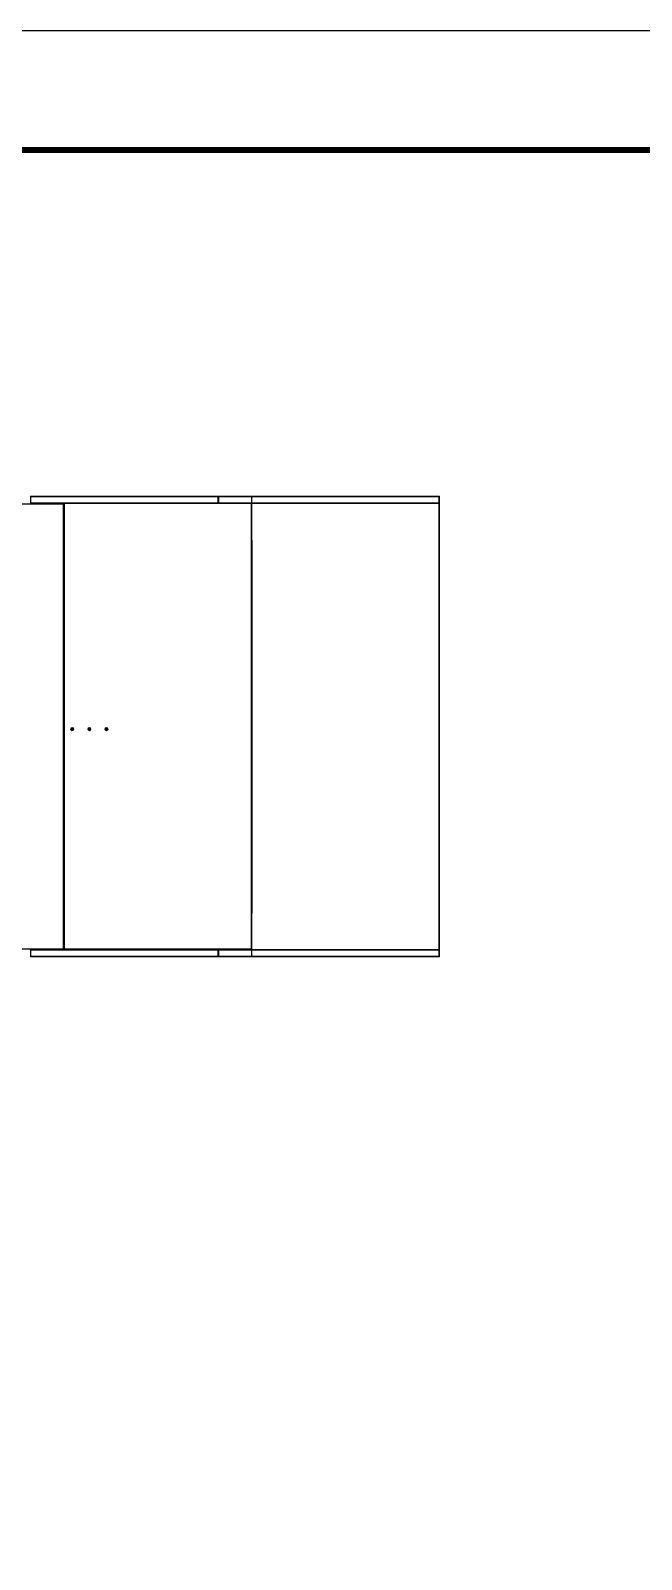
# Model space of a CAD drawing. Header units: millimetres. Extents: x -662982 to 31426, y -140792 to 22681.
# Drawn here: x 15816 to 19397, y 13718 to 22681 of the extents above; entities that cross this region are included whole.
import ezdxf

# ---------------------------------------------------------------- set-up
doc = ezdxf.new("R2010")
doc.units = ezdxf.units.MM
doc.layers.add('냉각탑_form', color=1, linetype='Continuous')

# ---------------------------------------------------------------- blocks, each defined once
blk = doc.blocks.new('4')
at = {"color": 7, "lineweight": 20}
for p, q in [((14913.4, 19907.1), (16007.2, 19907.1)), ((14913.4, 19904), (16007.2, 19904)), ((16913.2, 19951.1), (15819.4, 19951.1)), ((16913.2, 19948), (15819.4, 19948)), ((16913.2, 19912.2), (15819.4, 19912.2)), ((16913.2, 19909.1), (15819.4, 19909.1)), ((16007.2, 19904), (16007.2, 17298.2)), ((16010.3, 19904), (16010.3, 17298.2)), ((16012.3, 17298.2), (16012.3, 19904)), ((16015.4, 17298.2), (16015.4, 19904)), ((17109.2, 19904), (17109.2, 17298.2)), ((17112.3, 19904), (17112.3, 17298.2)), ((17113.9, 18810.2), (17113.9, 19904)), ((17115.6, 17510), (17115.6, 19692.2)), ((17113.9, 17298.2), (17113.9, 18392)), ((14913.4, 17298.2), (16007.2, 17298.2)), ((14913.4, 17295.1), (16007.2, 17295.1)), ((16913.2, 17293.1), (15819.4, 17293.1)), ((16913.2, 17290), (15819.4, 17290)), ((16913.2, 17254.2), (15819.4, 17254.2)), ((16913.2, 17251.1), (15819.4, 17251.1)), ((16015.4, 17298.2), (17109.2, 17298.2)), ((16015.4, 17295.1), (17109.2, 17295.1))]:
    blk.add_line(p, q, dxfattribs=at)
at = {"color": 7, "lineweight": 20, "ltscale": 0.000888889}
for p, q in [((15816.3, 19951.1), (15817.9, 19951.1)), ((15816.3, 19912.2), (15817.9, 19912.2)), ((16007.2, 19907.1), (16008.8, 19907.1)), ((16007.2, 19905.5), (16008.8, 19905.5)), ((16008.8, 19907.1), (16008.8, 19905.5)), ((16009.9, 19905.5), (16009.9, 19907.1)), ((16012.3, 19907.1), (16013.9, 19907.1)), ((16916.3, 19951.1), (16914.7, 19951.1)), ((16916.3, 19912.2), (16914.7, 19912.2)), ((16916.3, 19912.2), (16914.7, 19912.2)), ((16918.3, 19951.1), (16919.9, 19951.1)), ((16918.3, 19912.2), (16919.9, 19912.2)), ((17112.3, 19951.1), (17110.7, 19951.1)), ((17112.3, 19912.2), (17110.7, 19912.2)), ((17112.3, 19907.1), (17110.7, 19907.1)), ((17113.9, 18810.2), (17112.3, 18810.2)), ((17113.9, 18801), (17112.3, 18801)), ((17113.9, 18607.2), (17112.3, 18607.2)), ((17113.9, 18595), (17112.3, 18595)), ((17113.9, 18401.2), (17112.3, 18401.2)), ((17113.9, 18392), (17112.3, 18392)), ((15816.3, 17290), (15817.9, 17290)), ((15816.3, 17251.1), (15817.9, 17251.1)), ((16008.8, 17296.7), (16007.2, 17296.7)), ((16008.8, 17295.1), (16007.2, 17295.1)), ((16008.8, 17295.1), (16008.8, 17296.7)), ((16009.9, 17296.7), (16009.9, 17295.1)), ((16012.3, 17295.1), (16013.9, 17295.1)), ((16916.3, 17290), (16914.7, 17290)), ((16916.3, 17251.1), (16914.7, 17251.1)), ((16918.3, 17290), (16919.9, 17290)), ((16918.3, 17251.1), (16919.9, 17251.1)), ((17112.3, 17295.1), (17110.7, 17295.1)), ((17112.3, 17290), (17110.7, 17290)), ((17112.3, 17251.1), (17110.7, 17251.1))]:
    blk.add_line(p, q, dxfattribs=at)
at = {"color": 7, "lineweight": 20, "ltscale": 0.021611}
for p, q in [((15816.3, 19951.1), (15816.3, 19912.2)), ((15817.9, 19951.1), (15817.9, 19912.2)), ((16914.7, 19951.1), (16914.7, 19912.2)), ((16916.3, 19951.1), (16916.3, 19912.2)), ((16916.3, 19951.1), (16916.3, 19912.2)), ((16918.3, 19951.1), (16918.3, 19912.2)), ((16918.3, 19951.1), (16918.3, 19912.2)), ((16919.9, 19951.1), (16919.9, 19912.2)), ((16919.9, 19951.1), (16919.9, 19912.2)), ((17110.7, 19951.1), (17110.7, 19912.2)), ((17110.7, 19951.1), (17110.7, 19912.2)), ((17112.3, 19951.1), (17112.3, 19912.2)), ((15816.3, 17251.1), (15816.3, 17290)), ((15817.9, 17251.1), (15817.9, 17290)), ((16914.7, 17251.1), (16914.7, 17290)), ((16916.3, 17251.1), (16916.3, 17290)), ((16918.3, 17251.1), (16918.3, 17290)), ((16919.9, 17251.1), (16919.9, 17290)), ((17110.7, 17251.1), (17110.7, 17290)), ((17110.7, 17251.1), (17110.7, 17290)), ((17112.3, 17251.1), (17112.3, 17290))]:
    blk.add_line(p, q, dxfattribs=at)
at = {"color": 7, "lineweight": 20, "ltscale": 0.000833333}
for p, q in [((15819.4, 19951.1), (15817.9, 19951.1)), ((15817.9, 19912.2), (15819.4, 19912.2)), ((16008.8, 19904), (16008.8, 19905.5)), ((16015.4, 19907.1), (16013.9, 19907.1)), ((16914.7, 19951.1), (16913.2, 19951.1)), ((16914.7, 19951.1), (16913.2, 19951.1)), ((16914.7, 19912.2), (16913.2, 19912.2)), ((16914.7, 19912.2), (16913.2, 19912.2)), ((16921.4, 19951.1), (16919.9, 19951.1)), ((16921.4, 19951.1), (16919.9, 19951.1)), ((16921.4, 19951.1), (16919.9, 19951.1)), ((16919.9, 19912.2), (16921.4, 19912.2)), ((16919.9, 19912.2), (16921.4, 19912.2)), ((17110.7, 19951.1), (17109.2, 19951.1)), ((17110.7, 19912.2), (17109.2, 19912.2)), ((17109.2, 19912.2), (17109.2, 19910.7)), ((17109.2, 19907.1), (17110.7, 19907.1)), ((15817.9, 17290), (15819.4, 17290)), ((15819.4, 17251.1), (15817.9, 17251.1)), ((16008.8, 17298.2), (16008.8, 17296.7)), ((16015.4, 17295.1), (16013.9, 17295.1)), ((16914.7, 17290), (16913.2, 17290)), ((16914.7, 17251.1), (16913.2, 17251.1)), ((16919.9, 17290), (16921.4, 17290)), ((16919.9, 17290), (16921.4, 17290)), ((16921.4, 17251.1), (16919.9, 17251.1)), ((17109.2, 17295.1), (17110.7, 17295.1)), ((17109.2, 17290), (17109.2, 17291.5)), ((17110.7, 17290), (17109.2, 17290)), ((17110.7, 17251.1), (17109.2, 17251.1))]:
    blk.add_line(p, q, dxfattribs=at)
at = {"color": 7, "lineweight": 20, "ltscale": 0.001722}
for p, q in [((15819.4, 19951.1), (15819.4, 19948)), ((15819.4, 19951.1), (15819.4, 19948)), ((15819.4, 19909.1), (15819.4, 19912.2)), ((16007.2, 19907.1), (16007.2, 19904)), ((16007.2, 19904), (16010.3, 19904)), ((16012.3, 19904), (16012.3, 19907.1)), ((16012.3, 19904), (16015.4, 19904)), ((16013.9, 19904), (16013.9, 19907.1)), ((16015.4, 19907.1), (16015.4, 19904)), ((16913.2, 19951.1), (16913.2, 19948)), ((16913.2, 19951.1), (16913.2, 19948)), ((16913.2, 19909.1), (16913.2, 19912.2)), ((16913.2, 19909.1), (16913.2, 19912.2)), ((16921.4, 19951.1), (16921.4, 19948)), ((16921.4, 19951.1), (16921.4, 19948)), ((16921.4, 19951.1), (16921.4, 19948)), ((16921.4, 19951.1), (16921.4, 19948)), ((16921.4, 19909.1), (16921.4, 19912.2)), ((16921.4, 19909.1), (16921.4, 19912.2)), ((17109.2, 19951.1), (17109.2, 19948)), ((17109.2, 19909.1), (17109.2, 19912.2)), ((17109.2, 19904), (17109.2, 19907.1)), ((17109.2, 19904), (17109.2, 19907.1)), ((17112.3, 19904), (17109.2, 19904)), ((17110.7, 19904), (17110.7, 19907.1)), ((17112.3, 19904), (17112.3, 19907.1)), ((15819.4, 17293.1), (15819.4, 17290)), ((15819.4, 17251.1), (15819.4, 17254.2)), ((15819.4, 17251.1), (15819.4, 17254.2)), ((16007.2, 17295.1), (16007.2, 17298.2)), ((16007.2, 17298.2), (16010.3, 17298.2)), ((16012.3, 17298.2), (16015.4, 17298.2)), ((16012.3, 17295.1), (16012.3, 17298.2)), ((16013.9, 17295.1), (16013.9, 17298.2)), ((16015.4, 17298.2), (16015.4, 17295.1)), ((16913.2, 17293.1), (16913.2, 17290)), ((16913.2, 17251.1), (16913.2, 17254.2)), ((16921.4, 17293.1), (16921.4, 17290)), ((16921.4, 17251.1), (16921.4, 17254.2)), ((16921.4, 17251.1), (16921.4, 17254.2)), ((17109.2, 17298.2), (17109.2, 17295.1)), ((17112.3, 17298.2), (17109.2, 17298.2)), ((17109.2, 17298.2), (17109.2, 17295.1)), ((17109.2, 17293.1), (17109.2, 17290)), ((17109.2, 17251.1), (17109.2, 17254.2)), ((17110.7, 17298.2), (17110.7, 17295.1)), ((17112.3, 17298.2), (17112.3, 17295.1))]:
    blk.add_line(p, q, dxfattribs=at)
at = {"color": 7, "lineweight": 20, "ltscale": 0.007103}
for p, q in [((15832.2, 19951.1), (15819.4, 19951.1)), ((16900.4, 19951.1), (16913.2, 19951.1))]:
    blk.add_line(p, q, dxfattribs=at)
at = {"color": 7, "lineweight": 20, "ltscale": 0.002286}
blk.add_line((15832.2, 19951.1), (15836.3, 19951.1), dxfattribs=at)
at = {"color": 7, "lineweight": 20, "ltscale": 0.000888904}
blk.add_line((16007.2, 19904), (16008.8, 19904), dxfattribs=at)
at = {"color": 7, "lineweight": 20, "ltscale": 0.000619403}
for p, q in [((16009.9, 19907.1), (16008.8, 19907.1)), ((16008.8, 17295.1), (16009.9, 17295.1))]:
    blk.add_line(p, q, dxfattribs=at)
at = {"color": 7, "lineweight": 20, "ltscale": 0.001635}
blk.add_line((16008.8, 19907.1), (16011.7, 19907.1), dxfattribs=at)
at = {"color": 7, "lineweight": 20, "ltscale": 0.000846324}
blk.add_line((16009.2, 19904), (16010.7, 19904), dxfattribs=at)
at = {"color": 7, "lineweight": 20, "ltscale": 0.001325}
blk.add_line((16012.3, 19907.1), (16009.9, 19907.1), dxfattribs=at)
at = {"color": 7, "lineweight": 20, "ltscale": 0.000519359}
for p, q in [((16010.8, 19905.5), (16009.9, 19905.5)), ((16010.8, 17296.7), (16009.9, 17296.7))]:
    blk.add_line(p, q, dxfattribs=at)
at = {"color": 7, "lineweight": 20, "ltscale": 0.00023458}
for p, q in [((16010.7, 19904), (16010.3, 19904)), ((16010.7, 18810.2), (16010.3, 18810.2)), ((16010.7, 18401.2), (16010.3, 18401.2)), ((16010.7, 18392), (16010.3, 18392)), ((16010.3, 18392), (16010.7, 18392)), ((16010.7, 17298.2), (16010.3, 17298.2))]:
    blk.add_line(p, q, dxfattribs=at)
at = {"color": 7, "lineweight": 20, "ltscale": 0.000876532}
for p, q in [((16012.3, 19904), (16010.7, 19904)), ((16010.7, 18810.2), (16012.3, 18810.2)), ((16010.7, 18401.2), (16012.3, 18401.2)), ((16012.3, 18392), (16010.7, 18392)), ((16010.7, 17298.2), (16012.3, 17298.2))]:
    blk.add_line(p, q, dxfattribs=at)
at = {"color": 7, "lineweight": 20, "ltscale": 0.000309015}
for p, q in [((16012.3, 19907.1), (16011.7, 19907.1)), ((16011.7, 18807.1), (16012.3, 18807.1)), ((16011.7, 18398.1), (16012.3, 18398.1)), ((16012.3, 18395.1), (16011.7, 18395.1)), ((16011.7, 17295.1), (16012.3, 17295.1))]:
    blk.add_line(p, q, dxfattribs=at)
at = {"color": 7, "lineweight": 20, "ltscale": 0.027778}
for p, q in [((16116.3, 19951.1), (16166.3, 19951.1)), ((16116.3, 19951.1), (16166.3, 19951.1)), ((16566.3, 19951.1), (16616.3, 19951.1)), ((16566.3, 19951.1), (16616.3, 19951.1))]:
    blk.add_line(p, q, dxfattribs=at)
at = {"color": 7, "lineweight": 20, "ltscale": 0.002588}
blk.add_line((16896.3, 19951.1), (16900.9, 19951.1), dxfattribs=at)
at = {"color": 7, "lineweight": 20, "ltscale": 0.001111}
for p, q in [((16916.3, 19951.1), (16918.3, 19951.1)), ((16918.3, 19951.1), (16916.3, 19951.1)), ((16916.3, 19946.4), (16918.3, 19946.4)), ((17107.6, 19909.1), (17107.6, 19907.1)), ((17109.1, 19907.1), (17109.1, 19909.1)), ((16012.3, 19483.6), (16010.3, 19483.6)), ((16010.3, 19453.6), (16012.3, 19453.6)), ((16010.3, 19307.1), (16012.3, 19307.1)), ((16012.3, 19277.1), (16010.3, 19277.1)), ((16012.3, 19060.1), (16010.3, 19060.1)), ((16010.3, 19030.1), (16012.3, 19030.1)), ((16012.3, 18804.1), (16010.3, 18804.1)), ((16012.3, 18602.1), (16010.3, 18602.1)), ((16012.3, 18598.6), (16010.3, 18598.6)), ((16010.3, 18572.1), (16012.3, 18572.1)), ((16012.3, 18395.1), (16010.3, 18395.1)), ((16012.3, 18172.1), (16010.3, 18172.1)), ((16010.3, 18142.1), (16012.3, 18142.1)), ((16010.3, 17925.1), (16012.3, 17925.1)), ((16012.3, 17895.1), (16010.3, 17895.1)), ((16012.3, 17748.6), (16010.3, 17748.6)), ((16010.3, 17718.6), (16012.3, 17718.6)), ((15886.1, 17293.1), (15886.1, 17295.1)), ((16918.3, 17251.1), (16916.3, 17251.1)), ((17107.6, 17293.1), (17107.6, 17295.1)), ((17109.1, 17295.1), (17109.1, 17293.1))]:
    blk.add_line(p, q, dxfattribs=at)
at = {"color": 7, "lineweight": 20, "ltscale": 0.00111}
for p, q in [((16918.3, 19946.4), (16916.3, 19946.4)), ((16918.3, 17255.8), (16916.3, 17255.8))]:
    blk.add_line(p, q, dxfattribs=at)
at = {"color": 7, "lineweight": 20, "ltscale": 0.104333}
for p, q in [((17109.2, 19951.1), (16921.4, 19951.1)), ((17109.2, 19948), (16921.4, 19948)), ((17109.2, 19912.2), (16921.4, 19912.2)), ((17109.2, 19909.1), (16921.4, 19909.1)), ((17109.2, 17293.1), (16921.4, 17293.1)), ((17109.2, 17290), (16921.4, 17290)), ((17109.2, 17254.2), (16921.4, 17254.2)), ((17109.2, 17251.1), (16921.4, 17251.1))]:
    blk.add_line(p, q, dxfattribs=at)
at = {"lineweight": 20}
for p, q in [((17112.3, 19951.1), (18212.3, 19951.1)), ((17112.3, 19948.1), (18209.3, 19948.1)), ((17112.3, 19912.1), (18209.3, 19912.1)), ((17112.3, 19909.1), (18209.3, 19909.1)), ((18209.3, 17251.1), (18209.3, 19951.1)), ((18212.3, 17251.1), (18212.3, 19951.1)), ((17112.3, 17293.1), (18209.3, 17293.1)), ((17112.3, 17290.1), (18209.3, 17290.1)), ((17112.3, 17254.1), (18209.3, 17254.1)), ((17112.3, 17251.1), (18212.3, 17251.1))]:
    blk.add_line(p, q, dxfattribs=at)
at = {"color": 7, "lineweight": 20, "ltscale": 0.002832}
for p, q in [((17112.3, 19907.1), (17112.3, 19912.2)), ((17112.3, 17295.1), (17112.3, 17290))]:
    blk.add_line(p, q, dxfattribs=at)
at = {"color": 7, "lineweight": 20, "ltscale": 0.000889056}
for p, q in [((17113.9, 19904), (17112.3, 19904)), ((17113.9, 17298.2), (17112.3, 17298.2))]:
    blk.add_line(p, q, dxfattribs=at)
at = {"color": 7, "lineweight": 20, "ltscale": 0.000305442}
for p, q in [((16010.8, 18808.7), (16010.3, 18808.7)), ((16010.8, 18399.7), (16010.3, 18399.7)), ((16010.8, 18393.5), (16010.3, 18393.5))]:
    blk.add_line(p, q, dxfattribs=at)
at = {"color": 7, "lineweight": 20, "ltscale": 0.000801973}
for p, q in [((16011.7, 18807.1), (16010.3, 18807.1)), ((16011.7, 18398.1), (16010.3, 18398.1))]:
    blk.add_line(p, q, dxfattribs=at)
at = {"color": 7, "lineweight": 20, "ltscale": 0.000802106}
blk.add_line((16010.3, 18804.1), (16011.7, 18804.1), dxfattribs=at)
at = {"color": 7, "lineweight": 20, "ltscale": 0.00030545}
for p, q in [((16010.8, 18802.5), (16010.3, 18802.5)), ((16010.8, 18605.7), (16010.3, 18605.7))]:
    blk.add_line(p, q, dxfattribs=at)
at = {"color": 7, "lineweight": 20, "ltscale": 0.000234588}
for p, q in [((16010.3, 18801), (16010.7, 18801)), ((16010.3, 18801), (16010.7, 18801)), ((16010.3, 18607.2), (16010.7, 18607.2))]:
    blk.add_line(p, q, dxfattribs=at)
at = {"color": 7, "lineweight": 20, "ltscale": 0.000876523}
for p, q in [((16012.3, 18801), (16010.7, 18801)), ((16010.7, 18607.2), (16012.3, 18607.2))]:
    blk.add_line(p, q, dxfattribs=at)
at = {"color": 7, "lineweight": 20, "ltscale": 0.000309005}
for p, q in [((16012.3, 18804.1), (16011.7, 18804.1)), ((16011.7, 18604.1), (16012.3, 18604.1))]:
    blk.add_line(p, q, dxfattribs=at)
at = {"color": 7, "lineweight": 20, "ltscale": 0.107667}
for p, q in [((17113.9, 18607.2), (17113.9, 18801)), ((17113.9, 18401.2), (17113.9, 18595))]:
    blk.add_line(p, q, dxfattribs=at)
at = {"color": 7, "lineweight": 20, "ltscale": 0.000801982}
blk.add_line((16011.7, 18604.1), (16010.3, 18604.1), dxfattribs=at)
at = {"color": 7, "lineweight": 20, "ltscale": 0.000802097}
blk.add_line((16010.3, 18395.1), (16011.7, 18395.1), dxfattribs=at)
at = {"color": 7, "lineweight": 20, "ltscale": 0.000944445}
blk.add_line((17115.6, 17510), (17113.9, 17510), dxfattribs=at)
at = {"color": 7, "lineweight": 20, "ltscale": 0.003722}
blk.add_line((15819.4, 17293.1), (15812.7, 17293.1), dxfattribs=at)
at = {"color": 7, "lineweight": 20, "ltscale": 0.001016}
blk.add_line((16011.7, 17295.1), (16009.9, 17295.1), dxfattribs=at)
at = {"color": 7, "lineweight": 20}
for centre, radius in [((16060.7, 18586.1), 9.67), ((16060.7, 18586.1), 6.76), ((16060.7, 18586.1), 4.34), ((16060.7, 18586.1), 3), ((16160.7, 18586.1), 9.67), ((16160.7, 18586.1), 6.76), ((16160.7, 18586.1), 4.34), ((16160.7, 18586.1), 3), ((16260.7, 18586.1), 9.67), ((16260.7, 18586.1), 6.76), ((16260.7, 18586.1), 4.34), ((16260.7, 18586.1), 3)]:
    blk.add_circle(centre, radius, dxfattribs=at)
for centre, radius, start, end in [((15819.4, 19912.2), 3.1, 180, 270), ((15819.4, 19912.2), 1.5, 180, 270), ((15822.4, 19912.2), 3.1, 180, 194.59219), ((16629.6, 19904), 3.1, 89.23172, 90), ((16853.6, 19904), 3.1, 89.02583, 90), ((16910.2, 19912.2), 3.1, 270, 270.66072), ((16913.2, 19912.2), 3.1, 270, 0), ((16913.2, 19912.2), 1.5, 270, 0), ((16910.2, 19912.2), 3.1, 345.34591, 0), ((16921.4, 19912.2), 3.1, 180, 270), ((16921.4, 19912.2), 1.5, 180, 270), ((17109.2, 19912.2), 3.1, 270, 0), ((17109.2, 19912.2), 1.5, 270, 0), ((17109.2, 19904), 3.1, 0, 1.02525), ((17112.1, 17510), 3.5, 300.94505, 0), ((15819.4, 17290), 3.1, 90, 180), ((15819.4, 17290), 1.5, 90, 180), ((15822.4, 17290), 3.1, 165.40781, 180), ((15822.4, 17290), 3.1, 90, 90.66071), ((16910.2, 17290), 3.1, 89.33928, 90), ((16913.2, 17290), 3.1, 0, 90), ((16913.2, 17290), 1.5, 0, 90), ((16910.2, 17290), 3.1, 0, 14.65409), ((16921.4, 17290), 3.1, 90, 180), ((16921.4, 17290), 1.5, 90, 180), ((17109.2, 17290), 3.1, 0, 90), ((17109.2, 17290), 1.5, 0, 90), ((17109.2, 17298.2), 3.1, 358.97475, 0)]:
    blk.add_arc(centre, radius, start, end, dxfattribs=at)
for centre, major_axis, ratio, start_param, end_param in [((15980, 19904), (0, -3.1), 0.656756, 3.141593, 3.151463), ((15981.6, 19904), (0, -3.1), 0.479102, 3.141593, 3.15031), ((16009.9, 19904), (0, 3.1), 0.477391, 0, 0.853), ((16009.9, 19904), (0, 1.5), 0.477391, 0, 1.570796), ((16011.7, 19904), (0, 3.1), 0.329525, 0, 1.570796), ((16039, 19903.6), (0, -3.5), 0.7178, 3.141593, 3.153226), ((16044.8, 19904), (0, -3.1), 0.718661, 3.141593, 3.153939), ((16058.7, 19904), (0, -3.1), 0.479102, 3.141593, 3.150111), ((16060.5, 19904), (0, -3.1), 0.36923, 3.141593, 3.148769), ((16066.1, 19904), (0, 3.1), 0.329525, 0, 0.006648), ((16068, 19904), (0, 3.1), 0.249883, 0, 0.004924), ((16123.8, 19904), (0, 3.1), 0.249883, 0, 0.004688), ((16142, 19904), (0, -3.1), 0.36923, 3.141593, 3.148488), ((16429.6, 19904), (0, 3.1), 0.321546, 6.277245, 6.283185), ((16498.2, 19904), (0, 3.1), 0.321546, 6.273561, 6.283185), ((16500, 19904), (0, 3.1), 0.57647, 6.279124, 6.283185), ((16559.3, 19904), (0, 3.1), 0.57647, 6.273954, 6.283185), ((16560.7, 19904), (0, 3.1), 0.808597, 6.272936, 6.283185), ((16564.5, 19904), (0, -3.1), 0.212139, 3.137492, 3.141593), ((16566.4, 19904), (0, -3.1), 0.525905, 3.132363, 3.141593), ((16603.4, 19904), (0, 3.1), 0.808597, 6.271922, 6.283185), ((16604.3, 19904), (0, 3.1), 0.942089, 6.271631, 6.283185), ((16628.6, 19904), (0, 3.1), 0.942089, 6.270638, 6.283185), ((16629, 19904), (0, 3.1), 0.999893, 6.27052, 6.283185), ((16629.6, 19904), (0, 3.1), 0.999893, 6.26981, 6.283185), ((16674.9, 19904), (0, -3.1), 0.525905, 3.131053, 3.141593), ((16676.5, 19904), (0, -3.1), 0.694369, 3.130115, 3.141593), ((16683.4, 19904), (0, -3.1), 0.41022, 3.137884, 3.141593), ((16768.3, 19904), (0, -3.1), 0.694369, 3.128567, 3.141593), ((16769.5, 19904), (0, -3.1), 0.89461, 3.128006, 3.141593), ((16781.6, 19904), (0, -3.1), 0.41022, 3.136569, 3.141593), ((16783.3, 19904), (0, -3.1), 0.616222, 3.134971, 3.141593), ((16826.5, 19904), (0, -3.1), 0.89461, 3.126241, 3.141593), ((16827.2, 19904), (0, -3.1), 0.969042, 3.12609, 3.141593), ((16853.3, 19904), (0, -3.1), 0.969042, 3.12466, 3.141593), ((16868.2, 19904), (0, -3.1), 0.616222, 3.133221, 3.141593), ((16869.7, 19904), (0, -3.1), 0.685129, 3.132885, 3.141593), ((16011.7, 18810.2), (0, -3.1), 0.329525, 4.712389, 6.283185), ((16011.7, 18801), (0, 3.1), 0.329526, 0, 1.570796), ((16011.7, 18607.2), (0, -3.1), 0.329526, 4.712389, 6.283185), ((16011.7, 18401.2), (0, -3.1), 0.329525, 4.712389, 6.283185), ((16011.7, 18392), (0, 3.1), 0.329525, 0, 1.570796), ((16009.9, 17298.2), (0, -3.1), 0.477391, 5.430186, 6.283185), ((16009.9, 17298.2), (0, -1.5), 0.477391, 4.712389, 6.283185), ((16011.7, 17298.2), (0, -3.1), 0.329525, 4.712389, 6.283185)]:
    blk.add_ellipse(centre, major_axis=major_axis, ratio=ratio, start_param=start_param, end_param=end_param, dxfattribs=at)

msp = doc.modelspace()

# ---------------------------------------------------------------- linework, layer by layer
at = {"layer": 'Defpoints'}
msp.add_lwpolyline([(2019.2, 22681.2), (31426.4, 22681.2), (31426.4, 1886.1), (2019.2, 1886.1)], close=True, dxfattribs=at)
at = {"layer": '냉각탑_form', "const_width": 35}
msp.add_lwpolyline([(2719.4, 21981), (2719.4, 2586.2), (30726.2, 2586.2), (30726.2, 21981)], close=True, dxfattribs=at)

# ---------------------------------------------------------------- block references
msp.add_blockref('4', (0, 0))

doc.saveas('drawing.dxf')
